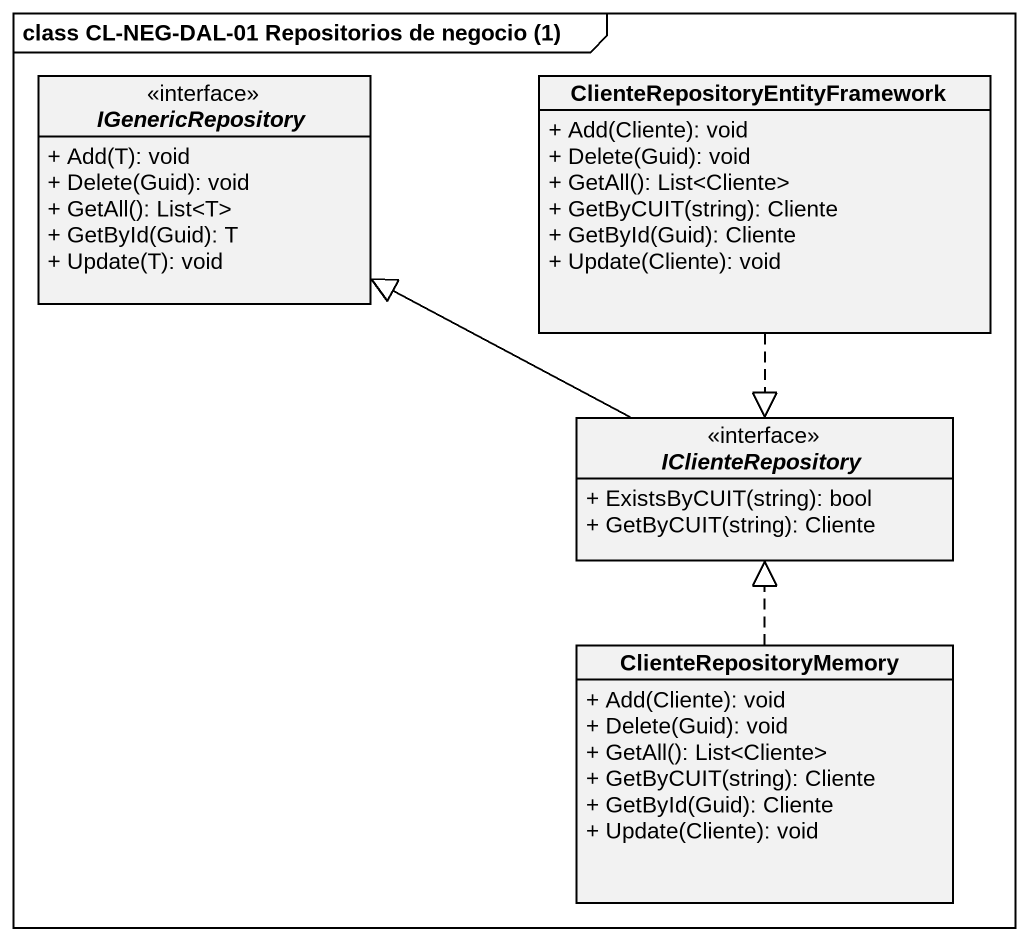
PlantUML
@startuml
mainframe class CL-NEG-DAL-01 Repositorios de negocio (1)
hide circle
hide empty members
skinparam classAttributeIconSize 0
interface IGenericRepository {
  + Add(T): void
  + Delete(Guid): void
  + GetAll(): List<T>
  + GetById(Guid): T
  + Update(T): void
}
class "ClienteRepositoryEntityFramework" as ClienteRepositoryEntityFrame {
  + Add(Cliente): void
  + Delete(Guid): void
  + GetAll(): List<Cliente>
  + GetByCUIT(string): Cliente
  + GetById(Guid): Cliente
  + Update(Cliente): void
}
interface IClienteRepository {
  + ExistsByCUIT(string): bool
  + GetByCUIT(string): Cliente
}
class ClienteRepositoryMemory {
  + Add(Cliente): void
  + Delete(Guid): void
  + GetAll(): List<Cliente>
  + GetByCUIT(string): Cliente
  + GetById(Guid): Cliente
  + Update(Cliente): void
}
ClienteRepositoryEntityFrame ..|> IClienteRepository
IClienteRepository -left-|> IGenericRepository
ClienteRepositoryMemory .up.|> IClienteRepository
@enduml
